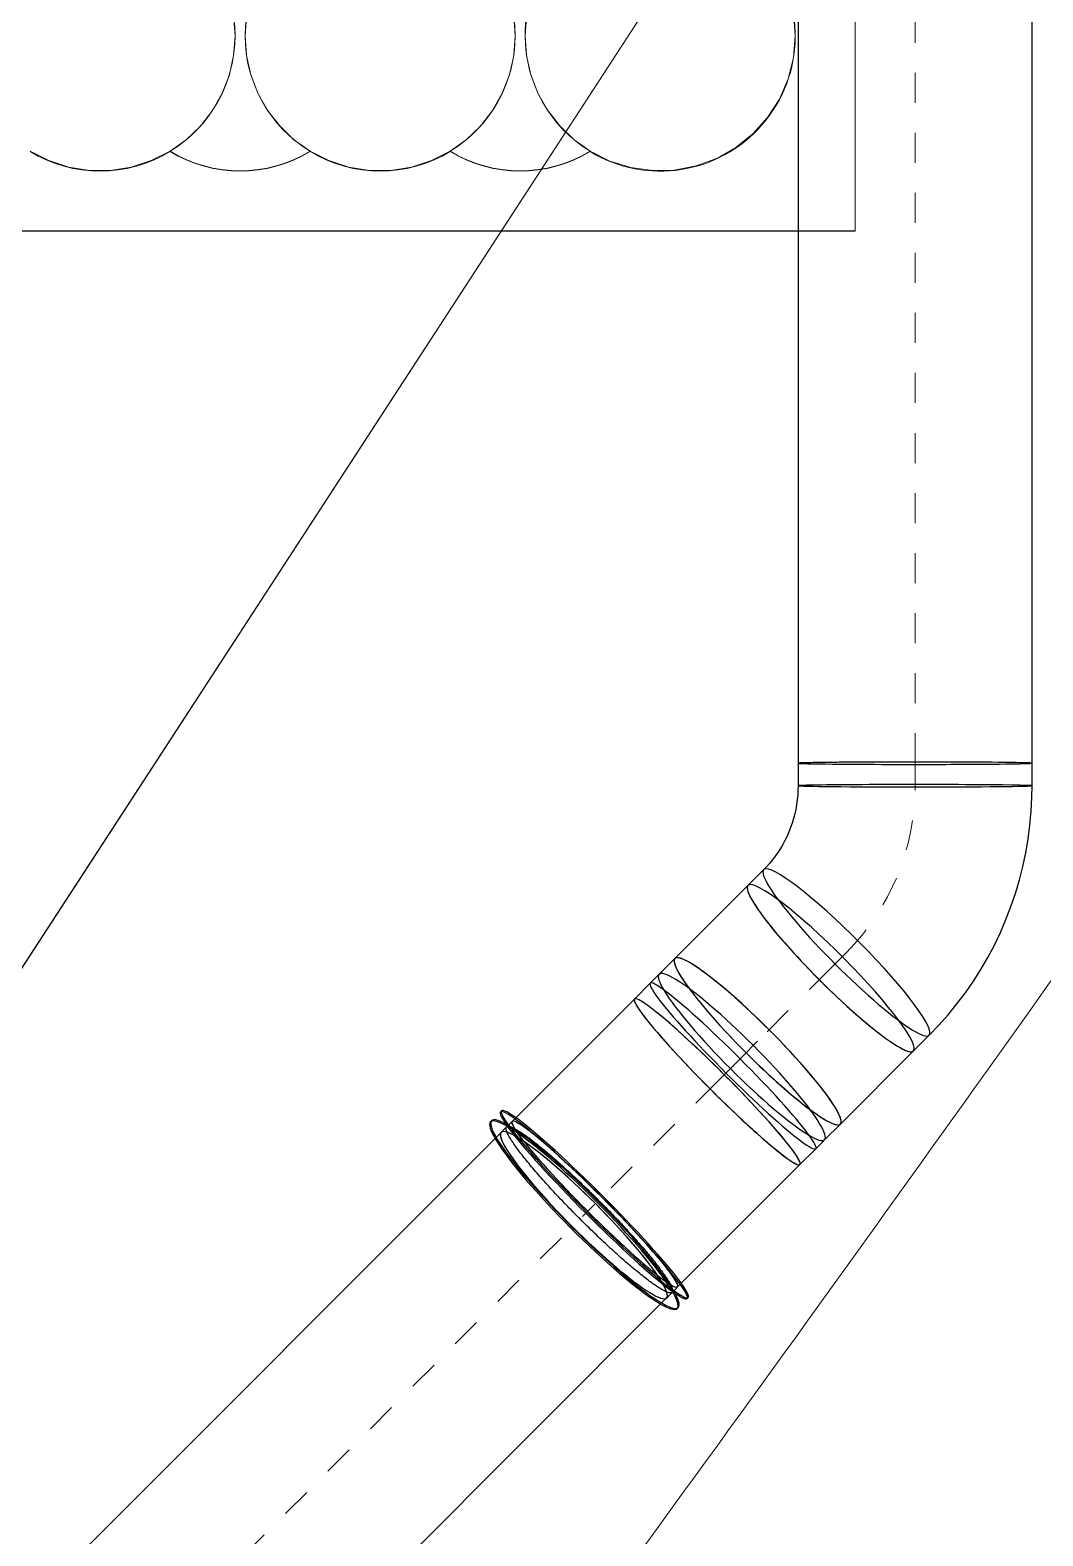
# Model space of a CAD drawing. Header units: metres. Extents: x 1753726 to 1755216, y 5920592 to 5921703.
# Drawn here: x 1755125.63 to 1755129.01, y 5921398.06 to 5921403.07 of the extents above; entities that cross this region are included whole.
import ezdxf

# ---------------------------------------------------------------- set-up
doc = ezdxf.new("R2010")
doc.units = ezdxf.units.M
doc.linetypes.add('Centre', pattern=[0.01, 0.006, -0.00125, 0.0015, -0.00125])
for name, color, linetype, lineweight in [('A-FLOR-____-OTLN', 9, 'Continuous', 9), ('M-HVAC-DUCT-CNTR', 70, 'Centre', 9), ('M-HVAC-DUCT-OTLN', 70, 'Continuous', 25), ('S-BEAM-____-OTLN', 7, 'Continuous', 9), ('S-FNDN-____-OTLN', 7, 'Continuous', 9)]:
    doc.layers.add(name, color=color, linetype=linetype, lineweight=lineweight)

# ---------------------------------------------------------------- blocks, each defined once
blk = doc.blocks.new('Round Pressed Bend - Slip Joint - Medium Radius-4697560-X-ARUP-GL-HERNE_BAY_ALIGNMENT')
at = {"layer": 'M-HVAC-DUCT-OTLN'}
for p, q in [((1755128.1901, 5921400.6318), (1755128.1901, 5921400.5568)), ((1755128.9701, 5921400.5568), (1755128.9701, 5921400.6318)), ((1755128.0756, 5921400.2773), (1755128.0231, 5921400.2247)), ((1755128.5747, 5921399.6732), (1755128.6272, 5921399.7257))]:
    blk.add_line(p, q, dxfattribs=at)
at = {"layer": 'M-HVAC-DUCT-OTLN', "flags": 128}
for points in [[(1755128.1901, 5921400.5568), (1755128.1898, 5921400.541), (1755128.1889, 5921400.5252), (1755128.1873, 5921400.5094), (1755128.1852, 5921400.4937), (1755128.1824, 5921400.4781), (1755128.179, 5921400.4627), (1755128.175, 5921400.4475), (1755128.1704, 5921400.4324), (1755128.1652, 5921400.4176), (1755128.1595, 5921400.403), (1755128.1532, 5921400.3886), (1755128.1464, 5921400.3746), (1755128.139, 5921400.3609), (1755128.1311, 5921400.3475), (1755128.1227, 5921400.3345), (1755128.1138, 5921400.3218), (1755128.1045, 5921400.3096), (1755128.0947, 5921400.2978), (1755128.0844, 5921400.2864), (1755128.0756, 5921400.2773)], [(1755128.6272, 5921399.7257), (1755128.6594, 5921399.7593), (1755128.6903, 5921399.7941), (1755128.7197, 5921399.8301), (1755128.7477, 5921399.8673), (1755128.7742, 5921399.9055), (1755128.7991, 5921399.9448), (1755128.8225, 5921399.985), (1755128.8442, 5921400.0261), (1755128.8643, 5921400.0681), (1755128.8828, 5921400.1108), (1755128.8995, 5921400.1542), (1755128.9145, 5921400.1983), (1755128.9277, 5921400.2429), (1755128.9392, 5921400.288), (1755128.9489, 5921400.3335), (1755128.9567, 5921400.3793), (1755128.9628, 5921400.4255), (1755128.9671, 5921400.4718), (1755128.9695, 5921400.5183), (1755128.9701, 5921400.5568)]]:
    blk.add_lwpolyline(points, dxfattribs=at)
at = {"layer": 'M-HVAC-DUCT-OTLN'}
for centre, major_axis, ratio, start_param, end_param in [((1755128.5801, 5921400.6318), (-0.39, 0), 0.009999, 6.096635, 9.238227), ((1755128.5801, 5921400.6318), (0.39, 0), 0.009999, 6.096633, 9.238226), ((1755128.5801, 5921400.5568), (-0.39, 0), 0.009999, 6.096635, 9.238227), ((1755128.5801, 5921400.5568), (-0.39, 0), 0.009999, 6.096635, 9.238227), ((1755128.5801, 5921400.5568), (-0.39, 0), 0.009999, 2.955042, 6.096635), ((1755128.5801, 5921400.5568), (-0.39, 0), 0.009999, 2.955042, 6.096635), ((1755128.3514, 5921400.0015), (-0.2758, 0.2758), 0.139173, 6.158664, 9.300257), ((1755128.3514, 5921400.0015), (-0.2758, 0.2758), 0.139173, 6.158664, 9.300257), ((1755128.3514, 5921400.0015), (-0.2758, 0.2758), 0.139173, 3.017072, 6.158664), ((1755128.3514, 5921400.0015), (-0.2758, 0.2758), 0.139173, 3.017072, 6.158664), ((1755128.2989, 5921399.949), (-0.2758, 0.2758), 0.139173, 6.158664, 9.300257), ((1755128.2989, 5921399.949), (-0.2758, 0.2758), 0.139173, 3.017072, 6.158664)]:
    blk.add_ellipse(centre, major_axis=major_axis, ratio=ratio, start_param=start_param, end_param=end_param, dxfattribs=at)
blk = doc.blocks.new('Round Pressed Bend - Slip Joint - Medium Radius-4697577-X-ARUP-GL-HERNE_BAY_ALIGNMENT')
at = {"layer": 'M-HVAC-DUCT-OTLN'}
for p, q in [((1755127.7796, 5921399.9812), (1755127.7271, 5921399.9287)), ((1755127.6975, 5921399.8992), (1755127.6447, 5921399.8463)), ((1755128.2786, 5921399.3771), (1755128.3311, 5921399.4297)), ((1755128.1963, 5921399.2948), (1755128.2491, 5921399.3476))]:
    blk.add_line(p, q, dxfattribs=at)
at = {"layer": 'M-HVAC-DUCT-OTLN', "flags": 128}
for points in [[(1755127.7271, 5921399.9287), (1755127.7051, 5921399.9068), (1755127.6975, 5921399.8992)], [(1755128.2491, 5921399.3476), (1755128.271, 5921399.3696), (1755128.2786, 5921399.3771)]]:
    blk.add_lwpolyline(points, dxfattribs=at)
at = {"layer": 'M-HVAC-DUCT-OTLN'}
for centre, ratio, start_param, end_param in [((1755128.0553, 5921399.7054), 0.139173, 4.712389, 7.853982), ((1755128.0028, 5921399.6529), 0.139173, 4.712389, 7.853982), ((1755128.0028, 5921399.6529), 0.139173, 4.712389, 7.853982), ((1755127.9733, 5921399.6234), 0.085683, 4.712389, 7.853982), ((1755127.9733, 5921399.6234), 0.085683, 4.712389, 7.853982), ((1755127.9205, 5921399.5706), 0.085683, 4.712389, 7.853982), ((1755128.0553, 5921399.7054), 0.139173, 1.570796, 4.712389), ((1755128.0028, 5921399.6529), 0.139173, 1.570796, 4.712389), ((1755128.0028, 5921399.6529), 0.139173, 1.570796, 4.712389), ((1755127.9733, 5921399.6234), 0.085683, 1.570796, 4.712389), ((1755127.9733, 5921399.6234), 0.085683, 1.570796, 4.712389), ((1755127.9205, 5921399.5706), 0.085683, 1.570796, 4.712389)]:
    blk.add_ellipse(centre, major_axis=(-0.2758, 0.2758), ratio=ratio, start_param=start_param, end_param=end_param, dxfattribs=at)
blk = doc.blocks.new('Round Segmented Bend - Flanged - Standard-4697580-X-ARUP-GL-HERNE_BAY_ALIGNMENT')
at = {"layer": 'M-HVAC-DUCT-OTLN'}
for p, q in [((1755127.2016, 5921399.474), (1755127.1981, 5921399.4704)), ((1755127.1686, 5921399.4409), (1755127.1651, 5921399.4374)), ((1755127.2187, 5921399.4203), (1755127.204, 5921399.4056)), ((1755127.2335, 5921399.4351), (1755127.2187, 5921399.4203)), ((1755127.237, 5921399.4386), (1755127.2335, 5921399.4351)), ((1755127.204, 5921399.4056), (1755127.2005, 5921399.4021)), ((1755127.4797, 5921399.1298), (1755127.4762, 5921399.1263)), ((1755127.7555, 5921398.854), (1755127.7702, 5921398.8688)), ((1755127.7702, 5921398.8688), (1755127.785, 5921398.8835)), ((1755127.785, 5921398.8835), (1755127.7885, 5921398.8871)), ((1755127.752, 5921398.8505), (1755127.7555, 5921398.854)), ((1755127.7874, 5921398.8152), (1755127.7909, 5921398.8187)), ((1755127.8204, 5921398.8482), (1755127.8239, 5921398.8517))]:
    blk.add_line(p, q, dxfattribs=at)
for centre, major_axis, ratio, start_param, end_param in [((1755127.5128, 5921399.1628), (-0.3111, 0.3111), 0.085683, 4.712389, 7.853982), ((1755127.5092, 5921399.1593), (-0.3111, 0.3111), 0.085683, 4.712389, 7.853982), ((1755127.4762, 5921399.1263), (-0.3111, 0.3111), 0.139173, 4.712389, 7.853982), ((1755127.4797, 5921399.1298), (-0.3111, 0.3111), 0.139173, 4.712389, 7.853982), ((1755127.4762, 5921399.1263), (-0.2758, 0.2758), 0.139173, 4.712389, 7.853982), ((1755127.5128, 5921399.1628), (-0.2758, 0.2758), 0.085683, 4.712389, 7.853982), ((1755127.4762, 5921399.1263), (-0.3111, 0.3111), 0.139173, 1.570796, 4.712389), ((1755127.4797, 5921399.1298), (-0.3111, 0.3111), 0.139173, 1.570796, 4.712389), ((1755127.5092, 5921399.1593), (-0.3111, 0.3111), 0.085683, 1.570796, 4.712389), ((1755127.5128, 5921399.1628), (-0.3111, 0.3111), 0.085683, 1.570796, 4.712389), ((1755127.5128, 5921399.1628), (-0.2758, 0.2758), 0.085683, 1.570796, 4.712389), ((1755127.4762, 5921399.1263), (-0.2758, 0.2758), 0.139173, 1.570796, 4.712389)]:
    blk.add_ellipse(centre, major_axis=major_axis, ratio=ratio, start_param=start_param, end_param=end_param, dxfattribs=at)
for points in [[(1755127.4634, 5921399.1135), (1755127.4474, 5921399.1295), (1755127.4156, 5921399.1619), (1755127.3703, 5921399.21), (1755127.3288, 5921399.2561), (1755127.2924, 5921399.2988), (1755127.2621, 5921399.3368), (1755127.2388, 5921399.369), (1755127.2233, 5921399.3943), (1755127.2161, 5921399.4121), (1755127.2173, 5921399.4217), (1755127.2269, 5921399.4229), (1755127.2446, 5921399.4156), (1755127.27, 5921399.4002), (1755127.3022, 5921399.3769), (1755127.3402, 5921399.3466), (1755127.3829, 5921399.3101), (1755127.4289, 5921399.2686), (1755127.477, 5921399.2234), (1755127.5094, 5921399.1916), (1755127.5255, 5921399.1755)], [(1755127.5255, 5921399.1755), (1755127.5415, 5921399.1595), (1755127.5733, 5921399.1271), (1755127.6185, 5921399.079), (1755127.66, 5921399.0329), (1755127.6965, 5921398.9902), (1755127.7268, 5921398.9522), (1755127.7501, 5921398.9201), (1755127.7656, 5921398.8947), (1755127.7728, 5921398.877), (1755127.7716, 5921398.8673), (1755127.762, 5921398.8661), (1755127.7442, 5921398.8734), (1755127.7189, 5921398.8889), (1755127.6867, 5921398.9121), (1755127.6487, 5921398.9425), (1755127.606, 5921398.9789), (1755127.5599, 5921399.0204), (1755127.5119, 5921399.0657), (1755127.4795, 5921399.0975), (1755127.4634, 5921399.1135)]]:
    blk.add_open_spline(points, degree=3, dxfattribs=at)
blk = doc.blocks.new('308492-ARUP-STPW-MOD-1600_rvt-1-X-ARUP-GL-HERNE_BAY_ALIGNMENT')
at = {"layer": 'M-HVAC-DUCT-CNTR'}
for p, q in [((1755128.5801, 5921400.6318), (1755128.5801, 5921407.8979)), ((1755128.5801, 5921400.6318), (1755128.5801, 5921407.8979)), ((1755128.5801, 5921400.5568), (1755128.5801, 5921400.6318)), ((1755128.2989, 5921399.949), (1755128.3514, 5921400.0015)), ((1755128.2989, 5921399.949), (1755128.0553, 5921399.7054)), ((1755128.2989, 5921399.949), (1755128.0553, 5921399.7054)), ((1755128.0553, 5921399.7054), (1755128.0028, 5921399.6529)), ((1755127.9733, 5921399.6234), (1755127.9205, 5921399.5706)), ((1755127.9733, 5921399.6234), (1755128.0028, 5921399.6529)), ((1755127.9205, 5921399.5706), (1755127.5128, 5921399.1628)), ((1755127.9205, 5921399.5706), (1755127.5128, 5921399.1628)), ((1755118.9866, 5921390.6367), (1755127.4762, 5921399.1263)), ((1755118.9866, 5921390.6367), (1755127.4762, 5921399.1263)), ((1755127.4797, 5921399.1298), (1755127.4762, 5921399.1263)), ((1755127.4944, 5921399.1445), (1755127.4797, 5921399.1298)), ((1755127.5092, 5921399.1593), (1755127.4944, 5921399.1445)), ((1755127.5128, 5921399.1628), (1755127.5092, 5921399.1593))]:
    blk.add_line(p, q, dxfattribs=at)
blk.add_ellipse((1755127.8137, 5921400.5583), major_axis=(-0.0413, 0.7789), ratio=0.982601, start_param=3.865343, end_param=4.658525, dxfattribs=at)
at = {"layer": 'M-HVAC-DUCT-OTLN'}
for p, q in [((1755128.1901, 5921407.8979), (1755128.1901, 5921400.6318)), ((1755128.9701, 5921400.6318), (1755128.9701, 5921407.8979)), ((1755128.0231, 5921400.2247), (1755127.7796, 5921399.9812)), ((1755127.6447, 5921399.8463), (1755127.237, 5921399.4386)), ((1755128.3311, 5921399.4297), (1755128.5747, 5921399.6732)), ((1755127.2005, 5921399.4021), (1755118.7108, 5921390.9124)), ((1755127.7885, 5921398.8871), (1755128.1963, 5921399.2948)), ((1755119.2624, 5921390.3609), (1755127.752, 5921398.8505))]:
    blk.add_line(p, q, dxfattribs=at)
for centre, major_axis, ratio, start_param, end_param in [((1755128.5801, 5921400.6318), (-0.39, 0), 0.009999, 6.107001, 6.281534), ((1755128.5801, 5921400.6318), (0.39, 0), 0.009999, 3.141593, 4.536204), ((1755128.5801, 5921400.6318), (-0.39, 0), 0.009999, 4.536204, 6.107001), ((1755128.5801, 5921400.6318), (0.39, 0), 0.009999, 4.536204, 6.107001), ((1755128.5801, 5921400.6318), (0.39, 0), 0.009999, 0, 1.394612), ((1755128.5801, 5921400.6318), (0.39, 0), 0.009999, 6.107001, 6.281534), ((1755128.2989, 5921399.949), (-0.2758, 0.2758), 0.139173, 6.158664, 7.729461), ((1755128.2989, 5921399.949), (-0.2758, 0.2758), 0.139173, 4.587868, 6.158664), ((1755128.0553, 5921399.7054), (-0.2758, 0.2758), 0.139173, 6.158664, 7.729461), ((1755128.0553, 5921399.7054), (-0.2758, 0.2758), 0.139173, 4.587868, 6.158664), ((1755128.2989, 5921399.949), (-0.2758, 0.2758), 0.139173, 1.446275, 3.017072), ((1755128.2989, 5921399.949), (-0.2758, 0.2758), 0.139173, 3.017072, 4.587868), ((1755127.9205, 5921399.5706), (-0.2758, 0.2758), 0.085683, 0, 1.570796), ((1755127.9205, 5921399.5706), (-0.2758, 0.2758), 0.085683, 4.712389, 6.283185), ((1755128.0553, 5921399.7054), (-0.2758, 0.2758), 0.139173, 1.446275, 3.017072), ((1755128.0553, 5921399.7054), (-0.2758, 0.2758), 0.139173, 3.017072, 4.587868), ((1755127.9205, 5921399.5706), (-0.2758, 0.2758), 0.085683, 3.141593, 4.712389), ((1755127.9205, 5921399.5706), (-0.2758, 0.2758), 0.085683, 1.570796, 3.141593), ((1755127.5128, 5921399.1628), (-0.2758, 0.2758), 0.085683, 0, 1.570796), ((1755127.5128, 5921399.1628), (-0.2758, 0.2758), 0.085683, 4.712389, 6.283185), ((1755127.4762, 5921399.1263), (-0.2758, 0.2758), 0.139173, 0, 1.570796), ((1755127.4762, 5921399.1263), (-0.2758, 0.2758), 0.139173, 4.712389, 6.283185), ((1755127.5128, 5921399.1628), (-0.2758, 0.2758), 0.085683, 3.141593, 4.712389), ((1755127.5128, 5921399.1628), (-0.2758, 0.2758), 0.085683, 1.570796, 3.141593), ((1755127.4762, 5921399.1263), (-0.2758, 0.2758), 0.139173, 3.141593, 4.712389), ((1755127.4762, 5921399.1263), (-0.2758, 0.2758), 0.139173, 1.570796, 3.141593)]:
    blk.add_ellipse(centre, major_axis=major_axis, ratio=ratio, start_param=start_param, end_param=end_param, dxfattribs=at)
for name in ['Round Pressed Bend - Slip Joint - Medium Radius-4697560-X-ARUP-GL-HERNE_BAY_ALIGNMENT', 'Round Pressed Bend - Slip Joint - Medium Radius-4697577-X-ARUP-GL-HERNE_BAY_ALIGNMENT', 'Round Segmented Bend - Flanged - Standard-4697580-X-ARUP-GL-HERNE_BAY_ALIGNMENT']:
    blk.add_blockref(name, (0, 0), dxfattribs=at)
blk = doc.blocks.new('308492-ARUP-STTW-MOD-0100_rvt-1-X-ARUP-GL-HERNE_BAY_ALIGNMENT')
at = {"layer": 'S-BEAM-____-OTLN'}
for p, q in [((1755128.3805, 5921402.4054), (1755128.3805, 5921403.6054)), ((1755128.3805, 5921403.6054), (1755128.3805, 5921402.4054)), ((1755125.5805, 5921402.4054), (1755128.3805, 5921402.4054)), ((1755128.3805, 5921402.4054), (1755125.5805, 5921402.4054))]:
    blk.add_line(p, q, dxfattribs=at)
at = {"layer": 'S-FNDN-____-OTLN'}
for p, q in [((1755128.3807, 5921406.9846), (1755128.3807, 5921402.4041)), ((1755128.3807, 5921402.4041), (1755128.3807, 5921406.9846)), ((1755128.3807, 5921402.4041), (1755125.5807, 5921402.4041)), ((1755125.5807, 5921402.4041), (1755128.3807, 5921402.4041))]:
    blk.add_line(p, q, dxfattribs=at)
at = {"layer": 'S-FNDN-____-OTLN', "flags": 128}
for points in [[(1755126.0972, 5921403.4402), (1755126.1509, 5921403.402), (1755126.1984, 5921403.3564), (1755126.2387, 5921403.3043), (1755126.2711, 5921403.2469), (1755126.2947, 5921403.1854), (1755126.309, 5921403.1211), (1755126.3138, 5921403.0554)], [(1755126.3138, 5921403.0554), (1755126.309, 5921403.1211), (1755126.2947, 5921403.1854), (1755126.2711, 5921403.2469), (1755126.2387, 5921403.3043), (1755126.1984, 5921403.3564), (1755126.1509, 5921403.402), (1755126.0972, 5921403.4402)], [(1755126.3472, 5921403.0554), (1755126.352, 5921403.1211), (1755126.3664, 5921403.1854), (1755126.39, 5921403.2469), (1755126.4223, 5921403.3043), (1755126.4626, 5921403.3564), (1755126.5102, 5921403.402), (1755126.5638, 5921403.4402)], [(1755126.5638, 5921403.4402), (1755126.5102, 5921403.402), (1755126.4626, 5921403.3564), (1755126.4223, 5921403.3043), (1755126.39, 5921403.2469), (1755126.3664, 5921403.1854), (1755126.352, 5921403.1211), (1755126.3472, 5921403.0554)], [(1755127.0305, 5921403.4402), (1755127.0842, 5921403.402), (1755127.1317, 5921403.3564), (1755127.1721, 5921403.3043), (1755127.2044, 5921403.2469), (1755127.228, 5921403.1854), (1755127.2424, 5921403.1211), (1755127.2472, 5921403.0554)], [(1755127.2472, 5921403.0554), (1755127.2424, 5921403.1211), (1755127.228, 5921403.1854), (1755127.2044, 5921403.2469), (1755127.1721, 5921403.3043), (1755127.1317, 5921403.3564), (1755127.0842, 5921403.402), (1755127.0305, 5921403.4402)], [(1755127.2805, 5921403.0554), (1755127.2848, 5921403.1173), (1755127.2975, 5921403.178), (1755127.3185, 5921403.2364), (1755127.3473, 5921403.2913), (1755127.3833, 5921403.3417)], [(1755127.3833, 5921403.3417), (1755127.3473, 5921403.2913), (1755127.3185, 5921403.2364), (1755127.2975, 5921403.178), (1755127.2848, 5921403.1173), (1755127.2805, 5921403.0554)], [(1755128.0777, 5921403.3417), (1755128.1137, 5921403.2913), (1755128.1425, 5921403.2364), (1755128.1635, 5921403.178), (1755128.1762, 5921403.1173), (1755128.1805, 5921403.0554)], [(1755128.1805, 5921403.0554), (1755128.1762, 5921403.1173), (1755128.1635, 5921403.178), (1755128.1425, 5921403.2364), (1755128.1137, 5921403.2913), (1755128.0777, 5921403.3417)], [(1755126.3138, 5921403.0554), (1755126.309, 5921402.9897), (1755126.2947, 5921402.9254), (1755126.2711, 5921402.8639), (1755126.2387, 5921402.8065), (1755126.1984, 5921402.7544), (1755126.1509, 5921402.7088), (1755126.0972, 5921402.6707)], [(1755126.0972, 5921402.6707), (1755126.1509, 5921402.7088), (1755126.1984, 5921402.7544), (1755126.2387, 5921402.8065), (1755126.2711, 5921402.8639), (1755126.2947, 5921402.9254), (1755126.309, 5921402.9897), (1755126.3138, 5921403.0554)], [(1755126.5638, 5921402.6707), (1755126.5102, 5921402.7088), (1755126.4626, 5921402.7545), (1755126.4223, 5921402.8065), (1755126.39, 5921402.8639), (1755126.3664, 5921402.9254), (1755126.352, 5921402.9897), (1755126.3472, 5921403.0554)], [(1755126.3472, 5921403.0554), (1755126.352, 5921402.9897), (1755126.3664, 5921402.9254), (1755126.39, 5921402.8639), (1755126.4223, 5921402.8065), (1755126.4626, 5921402.7545), (1755126.5102, 5921402.7088), (1755126.5638, 5921402.6707)], [(1755127.2472, 5921403.0554), (1755127.2424, 5921402.9897), (1755127.228, 5921402.9254), (1755127.2044, 5921402.8639), (1755127.1721, 5921402.8065), (1755127.1317, 5921402.7544), (1755127.0842, 5921402.7088), (1755127.0305, 5921402.6707)], [(1755127.0305, 5921402.6707), (1755127.0842, 5921402.7088), (1755127.1317, 5921402.7544), (1755127.1721, 5921402.8065), (1755127.2044, 5921402.8639), (1755127.228, 5921402.9254), (1755127.2424, 5921402.9897), (1755127.2472, 5921403.0554)], [(1755127.4971, 5921402.6707), (1755127.4435, 5921402.7088), (1755127.396, 5921402.7545), (1755127.3556, 5921402.8065), (1755127.3233, 5921402.8639), (1755127.2997, 5921402.9254), (1755127.2853, 5921402.9897), (1755127.2805, 5921403.0554)], [(1755127.2805, 5921403.0554), (1755127.2853, 5921402.9897), (1755127.2997, 5921402.9254), (1755127.3233, 5921402.8639), (1755127.3556, 5921402.8065), (1755127.396, 5921402.7545), (1755127.4435, 5921402.7088), (1755127.4971, 5921402.6707)], [(1755128.1805, 5921403.0554), (1755128.1746, 5921402.9825), (1755128.1569, 5921402.9115), (1755128.1279, 5921402.8443), (1755128.0885, 5921402.7827), (1755128.0395, 5921402.7283), (1755127.9824, 5921402.6825), (1755127.9187, 5921402.6467), (1755127.85, 5921402.6216), (1755127.7781, 5921402.6079), (1755127.7049, 5921402.6061), (1755127.6325, 5921402.6162), (1755127.5626, 5921402.6379), (1755127.4971, 5921402.6707)], [(1755127.4971, 5921402.6707), (1755127.5626, 5921402.6379), (1755127.6325, 5921402.6162), (1755127.7049, 5921402.6061), (1755127.7781, 5921402.6079), (1755127.85, 5921402.6216), (1755127.9187, 5921402.6467), (1755127.9824, 5921402.6825), (1755128.0395, 5921402.7283), (1755128.0885, 5921402.7827), (1755128.1279, 5921402.8443), (1755128.1569, 5921402.9115), (1755128.1746, 5921402.9825), (1755128.1805, 5921403.0554)], [(1755126.0972, 5921402.6707), (1755126.0347, 5921402.6391), (1755125.968, 5921402.6176), (1755125.8989, 5921402.6068), (1755125.8288, 5921402.6068), (1755125.7597, 5921402.6176), (1755125.693, 5921402.6391), (1755125.6305, 5921402.6707)], [(1755125.6305, 5921402.6707), (1755125.693, 5921402.6391), (1755125.7597, 5921402.6176), (1755125.8288, 5921402.6068), (1755125.8989, 5921402.6068), (1755125.968, 5921402.6176), (1755126.0347, 5921402.6391), (1755126.0972, 5921402.6707)], [(1755127.0305, 5921402.6707), (1755126.968, 5921402.6391), (1755126.9014, 5921402.6176), (1755126.8322, 5921402.6068), (1755126.7622, 5921402.6068), (1755126.693, 5921402.6176), (1755126.6263, 5921402.6391), (1755126.5638, 5921402.6707)], [(1755126.5638, 5921402.6707), (1755126.6263, 5921402.6391), (1755126.693, 5921402.6176), (1755126.7622, 5921402.6068), (1755126.8322, 5921402.6068), (1755126.9014, 5921402.6176), (1755126.968, 5921402.6391), (1755127.0305, 5921402.6707)]]:
    blk.add_lwpolyline(points, dxfattribs=at)
at = {"layer": 'S-FNDN-____-OTLN'}
for centre, start, end in [((1755125.8638, 5921403.0554), 0, 58.7671), ((1755126.7972, 5921403.0554), 121.233, 180), ((1755126.7972, 5921403.0554), 121.233, 180), ((1755126.7972, 5921403.0554), 0, 58.767), ((1755126.7972, 5921403.0554), 360, 58.767), ((1755127.7305, 5921403.0554), 140.4825, 180), ((1755127.7307, 5921403.0539), 238.7396, 39.4554), ((1755125.8638, 5921403.0554), 301.2329, 0), ((1755126.7972, 5921403.0554), 180, 238.7671), ((1755126.7972, 5921403.0554), 180, 238.7671), ((1755126.7972, 5921403.0554), 301.2329, 0), ((1755126.7972, 5921403.0554), 301.2329, 0), ((1755127.7305, 5921403.0554), 180, 238.7671), ((1755125.8641, 5921403.0541), 238.7671, 301.2329), ((1755125.8641, 5921403.0541), 238.7671, 301.2329), ((1755126.3305, 5921403.0554), 238.7671, 301.233), ((1755126.3307, 5921403.0541), 238.7671, 301.2329), ((1755126.3307, 5921403.0541), 238.7671, 301.2329), ((1755126.7974, 5921403.0541), 238.7671, 301.2329), ((1755126.7974, 5921403.0541), 238.7671, 301.2329), ((1755127.2638, 5921403.0554), 238.767, 301.2329), ((1755127.2641, 5921403.0541), 238.7671, 301.2055), ((1755127.2641, 5921403.0541), 238.7671, 301.2055)]:
    blk.add_arc(centre, 0.45, start, end, dxfattribs=at)
for centre, major_axis, start_param, end_param in [((1755125.8638, 5921403.0554), (0.3309, 0.305), 5.538522, 6.564201), ((1755127.7305, 5921403.0554), (-0.3108, 0.3255), 0.118792, 0.808503), ((1755127.7307, 5921403.0539), (0.331, 0.3049), 3.422369, 6.227389), ((1755125.8638, 5921403.0554), (0.1811, 0.412), 4.100852, 5.126531), ((1755127.7305, 5921403.0554), (-0.4153, 0.1732), 0.395048, 1.420727), ((1755126.3305, 5921403.0554), (-0.4468, 0.0539), 1.145819, 2.236054), ((1755127.2638, 5921403.0554), (0.4418, 0.0855), 3.976182, 5.066418)]:
    blk.add_ellipse(centre, major_axis=major_axis, ratio=1, start_param=start_param, end_param=end_param, dxfattribs=at)
blk = doc.blocks.new('308492-ARUP-STRW-MOD-1700_rvt-1-X-ARUP-GL-HERNE_BAY_ALIGNMENT')
at = {"layer": 'A-FLOR-____-OTLN'}
for p, q in [((1755128.0659, 5921403.7329), (1755125.0805, 5921399.1488)), ((1755125.0805, 5921399.1488), (1755128.0659, 5921403.7329))]:
    blk.add_line(p, q, dxfattribs=at)
for points in [[(1755128.8176, 5921399.6045), (1755129.8844, 5921401.0988), (1755130.9308, 5921402.6076), (1755131.9565, 5921404.1304)], [(1755131.9565, 5921404.1304), (1755130.9308, 5921402.6076), (1755129.8844, 5921401.0988), (1755128.8176, 5921399.6045)], [(1755126.4091, 5921396.302), (1755127.223, 5921397.3947), (1755128.0259, 5921398.4956), (1755128.8176, 5921399.6045)], [(1755128.8176, 5921399.6045), (1755128.0259, 5921398.4956), (1755127.223, 5921397.3947), (1755126.4091, 5921396.302)]]:
    blk.add_open_spline(points, degree=3, dxfattribs=at)

msp = doc.modelspace()

# ---------------------------------------------------------------- block references
for name in ['308492-ARUP-STPW-MOD-1600_rvt-1-X-ARUP-GL-HERNE_BAY_ALIGNMENT', '308492-ARUP-STRW-MOD-1700_rvt-1-X-ARUP-GL-HERNE_BAY_ALIGNMENT', '308492-ARUP-STTW-MOD-0100_rvt-1-X-ARUP-GL-HERNE_BAY_ALIGNMENT']:
    msp.add_blockref(name, (0, 0))

doc.saveas('drawing.dxf')
